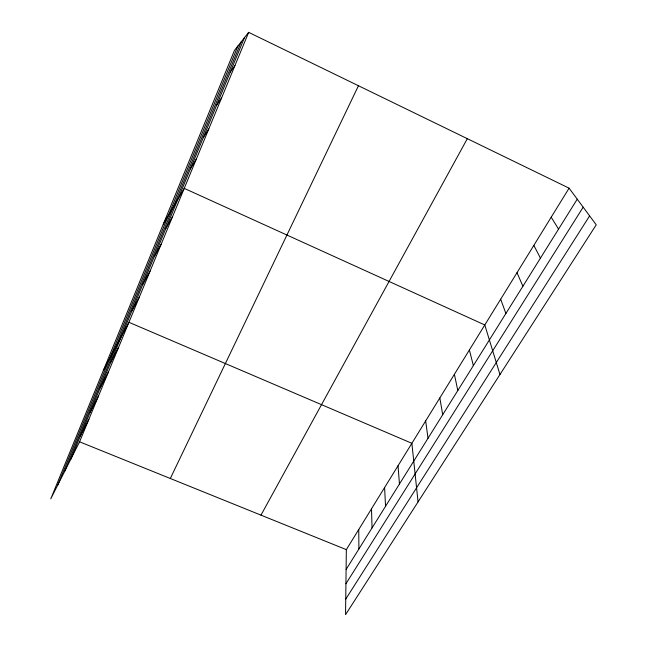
<?xml version="1.0" encoding="UTF-8"?>
<svg xmlns="http://www.w3.org/2000/svg" width="647" height="647" viewBox="0 0 647 647"><rect width="100%" height="100%" fill="white"/><g stroke="black" fill="none" stroke-linecap="round" stroke-linejoin="round"><path stroke-width="0.97" d="M569.093 188.172L346.339 549.643L345.555 614.65L596.235 224.808L569.093 188.172L248.666 32.35L234.449 50.426L50.765 498.853L79.581 441.812L248.666 32.35M57.688 485.145L237.934 46.002M64.498 471.671L241.315 41.691M70.814 459.168L244.42 37.752M170.315 478.489L358.454 85.736M80.317 436.102L88.906 419.224M90.095 412.365L98.49 396.013M100.156 387.933L108.348 372.138M110.524 362.781L118.498 347.576M103.374 370.416L128.931 322.295L411.872 443.308L418.059 501.894M131.875 310.948L139.356 297.054M142.866 284.259L150.088 271.069M260.976 515.133L467.32 138.676M154.204 256.746L161.135 244.315M165.883 228.383L172.514 216.761M163.311 224.105L184.241 188.366L484.797 324.964L499.961 374.524M190.38 168.916L196.324 159.089M346.105 569.489L577.245 199.171M203.231 137.73L208.795 128.899M345.927 583.748L583.173 207.177M345.741 599.09L589.619 215.88M216.502 105.51L221.662 97.746M230.227 72.197L234.942 65.582M79.581 441.812L346.339 549.643M551.204 217.206L558.555 229.119M533.848 245.367L540.447 258.121M517.01 272.686L522.897 286.233M500.673 299.205L505.889 313.496M469.382 349.978L473.361 365.604M454.396 374.298L457.809 390.521M439.831 397.937L442.702 414.719M425.661 420.938L428.023 438.245M398.042 465.743L399.458 484.013M384.593 487.571L385.555 506.277M371.507 508.809L372.041 527.928M358.753 529.497L358.899 548.988"/></g></svg>
